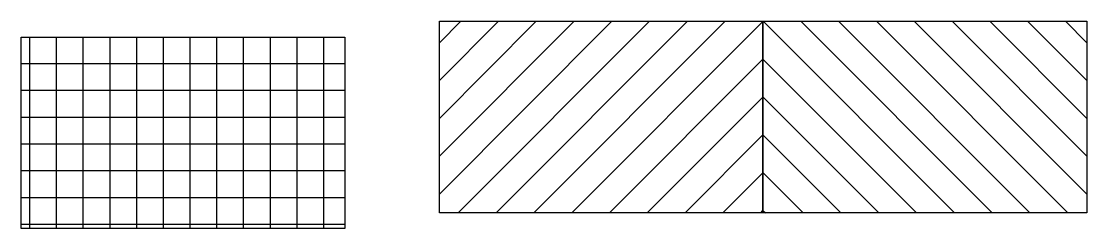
# Model space of a CAD drawing. Header units: millimetres. Extents: x 24 to 151, y 22 to 46.
import ezdxf

# ---------------------------------------------------------------- set-up
doc = ezdxf.new("R2010")
doc.units = ezdxf.units.MM

msp = doc.modelspace()

# ---------------------------------------------------------------- hatches: boundary and pattern name
at = {"transparency": 33554687}
h = msp.add_hatch(dxfattribs=at)
h.set_pattern_fill('ANSI31', color=256, style=0)
h.set_pattern_definition([(45, (112.5033, 46.2878), (-2.24506, 2.24506), [])])
h.paths.add_polyline_path([(74.05, 46.29), (112.5, 46.29), (112.5, 23.56), (74.05, 23.56)])
h = msp.add_hatch(dxfattribs=at)
h.set_pattern_fill('ANSI31', color=256, angle=90, style=0)
h.set_pattern_definition([(135, (112.5033, 46.2878), (-2.24506, -2.24506), [])])
h.paths.add_polyline_path([(112.5, 46.29), (150.96, 46.29), (150.96, 23.56), (112.5, 23.56)])
h = msp.add_hatch(dxfattribs=at)
h.set_pattern_fill('ANSI37-METRIC', color=256, angle=45)
h.set_pattern_definition([(90, (0, 0), (-3.175, 2e-16), []), (180, (0, 0), (-4e-16, -3.175), [])])
h.paths.add_polyline_path([(24.38, 44.42), (62.84, 44.42), (62.84, 21.69), (24.38, 21.69)])

# ---------------------------------------------------------------- linework, layer by layer
for points in [[(74.05, 46.29), (112.5, 46.29), (112.5, 23.56), (74.05, 23.56)], [(112.5, 46.29), (150.96, 46.29), (150.96, 23.56), (112.5, 23.56)], [(24.38, 44.42), (62.84, 44.42), (62.84, 21.69), (24.38, 21.69)]]:
    msp.add_lwpolyline(points, close=True)

doc.saveas('drawing.dxf')
